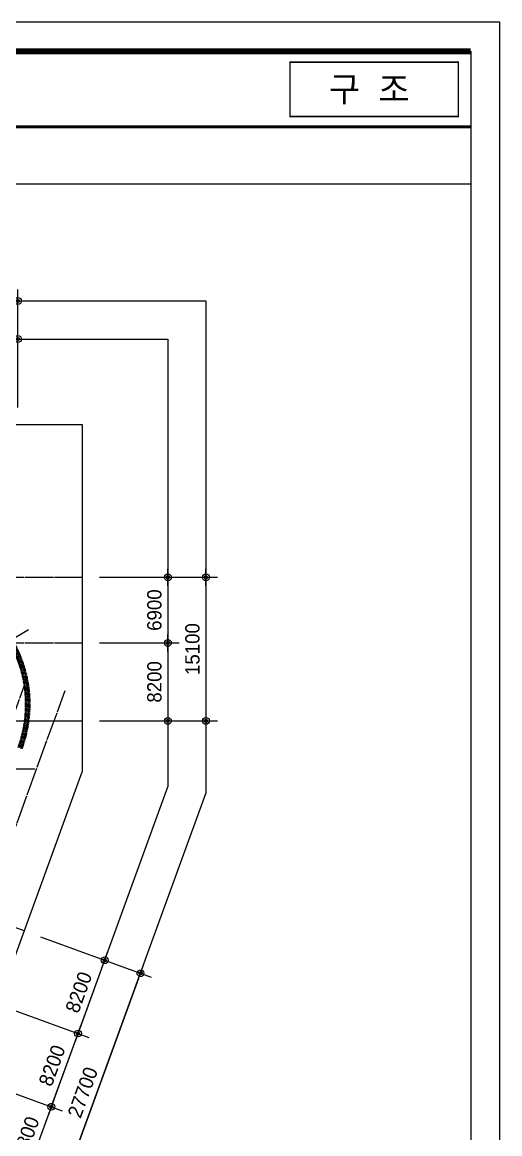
# Model space of a CAD drawing. Extents: x -1102843 to -854660, y -1929973 to -1754472.
# Drawn here: x -904853 to -854660, y -1871357 to -1754472 of the extents above; entities that cross this region are included whole.
import ezdxf
from ezdxf.enums import TextEntityAlignment as Align

# ---------------------------------------------------------------- set-up
doc = ezdxf.new("R2010")
doc.units = 0
doc.header["$LTSCALE"] = 100
doc.header["$MEASUREMENT"] = 0
doc.linetypes.add('CEN', pattern=[62, 60, -1, 0, -1])
doc.linetypes.add('HIDDEN', pattern=[0.375, 0.25, -0.125])
doc.layers.get('0').update_dxf_attribs({"linetype": 'CONTINUOUS'})
doc.layers.get('DEFPOINTS').update_dxf_attribs({"color": 114, "linetype": 'CONTINUOUS'})
for name, color, linetype in [('!!0-Cen', 174, 'CEN'), ('!!0-END', 253, 'CONTINUOUS'), ('!!0-WALL', 2, 'CONTINUOUS'), ('7DIM', 7, 'CONTINUOUS'), ('Dim', 7, 'CONTINUOUS'), ('T-text', 3, 'CONTINUOUS'), ('TITLE-BOX', 5, 'CONTINUOUS')]:
    doc.layers.add(name, color=color, linetype=linetype)
doc.layers.add('!!0-하부골조', color=5, linetype='HIDDEN', lineweight=50)
doc.layers.add('DEFPOINT', color=135, linetype='CONTINUOUS', plot=False)
doc.styles.add('굴림', font='Gulim.ttf')
doc.styles.add('나눔고딕', font='Dotum.ttf')
doc.styles.add('돋움', font='Dotum.ttf', dxfattribs={"width": 0.8})
doc.dimstyles.new('DIM1', dxfattribs={"dimscale": 300, "dimtxt": 3, "dimasz": 1, "dimexe": 2, "dimexo": 3, "dimgap": 1.1, "dimtad": 1, "dimdec": 0, "dimdsep": 46, "dimtxsty": '돋움', "dimblk": 'DIMDOT', "dimcen": 1.25, "dimclrd": 256, "dimclre": 7, "dimclrt": 20, "dimadec": 0, "dimazin": 0, "dimtfac": 1, "dimtdec": 0, "dimtix": 1, "dimtmove": 2, "dimatfit": 2, "dimfxl": 1, "dimtolj": 1, "dimarcsym": 0})

# ---------------------------------------------------------------- blocks, each defined once
blk = doc.blocks.new('DIMDOT')
at = {"layer": '7DIM'}
blk.add_line((-1.5, 0), (1.5, 0), dxfattribs=at)
for radius in [0.6, 0.28]:
    blk.add_circle((0, 0), radius, dxfattribs=at)
blk = doc.blocks.new('*D405')
at = {"layer": 'DEFPOINTS', "color": 0, "transparency": 16777216}
for p in [(-905300, -1787784), (-912500, -1796784, 0), (-905300, -1796784, 0)]:
    blk.add_point(p, dxfattribs=at)
at = {"layer": 'Dim', "color": 7, "lineweight": -2, "transparency": 16777216}
for p, q in [((-912500, -1794984), (-912500, -1786584)), ((-905300, -1794984), (-905300, -1786584))]:
    blk.add_line(p, q, dxfattribs=at)
at = {"layer": 'Dim', "lineweight": -2, "transparency": 16777216}
blk.add_line((-911900, -1787784), (-905900, -1787784), dxfattribs=at)
at = {"layer": 'Dim', "lineweight": -2, "transparency": 16777216, "xscale": 600, "yscale": 600, "zscale": 600, "rotation": 180}
blk.add_blockref('DIMDOT', (-912500, -1787784), dxfattribs=at)
at = {"layer": 'Dim', "lineweight": -2, "transparency": 16777216, "xscale": 600, "yscale": 600, "zscale": 600}
blk.add_blockref('DIMDOT', (-905300, -1787784), dxfattribs=at)
at = {"layer": 'Dim', "color": 3, "transparency": 16777216, "insert": (-908900, -1786373), "char_height": 1500, "attachment_point": 5, "style": '굴림'}
blk.add_mtext('\\A1;7200', dxfattribs=at)
blk = doc.blocks.new('*D406')
at = {"layer": 'DEFPOINTS', "color": 0, "transparency": 16777216}
for p in [(-905300, -1783784), (-955300, -1796784, 0), (-905300, -1796784, 0)]:
    blk.add_point(p, dxfattribs=at)
at = {"layer": 'Dim', "color": 7, "lineweight": -2, "transparency": 16777216}
for p, q in [((-955300, -1794984), (-955300, -1782584)), ((-905300, -1794984), (-905300, -1782584))]:
    blk.add_line(p, q, dxfattribs=at)
at = {"layer": 'Dim', "lineweight": -2, "transparency": 16777216}
blk.add_line((-954700, -1783784), (-905900, -1783784), dxfattribs=at)
at = {"layer": 'Dim', "lineweight": -2, "transparency": 16777216, "xscale": 600, "yscale": 600, "zscale": 600, "rotation": 180}
blk.add_blockref('DIMDOT', (-955300, -1783784), dxfattribs=at)
at = {"layer": 'Dim', "lineweight": -2, "transparency": 16777216, "xscale": 600, "yscale": 600, "zscale": 600}
blk.add_blockref('DIMDOT', (-905300, -1783784), dxfattribs=at)
at = {"layer": 'Dim', "color": 3, "transparency": 16777216, "insert": (-930300, -1782373), "char_height": 1500, "attachment_point": 5, "style": '굴림'}
blk.add_mtext('\\A1;50000', dxfattribs=at)
blk = doc.blocks.new('*D416')
at = {"layer": 'DEFPOINTS', "color": 0, "transparency": 16777216}
for p in [(-898546, -1812840, 0), (-898546, -1819740, 0), (-889546, -1819740)]:
    blk.add_point(p, dxfattribs=at)
at = {"layer": 'Dim', "color": 7, "lineweight": -2, "transparency": 16777216}
for p, q in [((-896746, -1812840), (-888346, -1812840)), ((-896746, -1819740), (-888346, -1819740))]:
    blk.add_line(p, q, dxfattribs=at)
at = {"layer": 'Dim', "lineweight": -2, "transparency": 16777216}
blk.add_line((-889546, -1813440), (-889546, -1819140), dxfattribs=at)
at = {"layer": 'Dim', "lineweight": -2, "transparency": 16777216, "xscale": 600, "yscale": 600, "zscale": 600}
for p, rotation in [((-889546, -1812840), 90), ((-889546, -1819740), 270)]:
    blk.add_blockref('DIMDOT', p, dxfattribs=dict(at, rotation=rotation))
at = {"layer": 'Dim', "color": 3, "transparency": 16777216, "insert": (-890957, -1816290), "char_height": 1500, "attachment_point": 5, "rotation": 90, "style": '굴림'}
blk.add_mtext('\\A1;6900', dxfattribs=at)
blk = doc.blocks.new('*D417')
at = {"layer": 'DEFPOINTS', "color": 0, "transparency": 16777216}
for p in [(-898546, -1819740, 0), (-898546, -1827940, 0), (-889546, -1827940)]:
    blk.add_point(p, dxfattribs=at)
at = {"layer": 'Dim', "color": 7, "lineweight": -2, "transparency": 16777216}
for p, q in [((-896746, -1819740), (-888346, -1819740)), ((-896746, -1827940), (-888346, -1827940))]:
    blk.add_line(p, q, dxfattribs=at)
at = {"layer": 'Dim', "lineweight": -2, "transparency": 16777216}
blk.add_line((-889546, -1820340), (-889546, -1827340), dxfattribs=at)
at = {"layer": 'Dim', "lineweight": -2, "transparency": 16777216, "xscale": 600, "yscale": 600, "zscale": 600}
for p, rotation in [((-889546, -1819740), 90), ((-889546, -1827940), 270)]:
    blk.add_blockref('DIMDOT', p, dxfattribs=dict(at, rotation=rotation))
at = {"layer": 'Dim', "color": 3, "transparency": 16777216, "insert": (-890957, -1823840), "char_height": 1500, "attachment_point": 5, "rotation": 90, "style": '굴림'}
blk.add_mtext('\\A1;8200', dxfattribs=at)
blk = doc.blocks.new('*D418')
at = {"layer": 'DEFPOINTS', "color": 0, "transparency": 16777216}
for p in [(-898546, -1812840, 0), (-898546, -1827940, 0), (-885546, -1827940)]:
    blk.add_point(p, dxfattribs=at)
at = {"layer": 'Dim', "color": 7, "lineweight": -2, "transparency": 16777216}
for p, q in [((-896746, -1812840), (-884346, -1812840)), ((-896746, -1827940), (-884346, -1827940))]:
    blk.add_line(p, q, dxfattribs=at)
at = {"layer": 'Dim', "lineweight": -2, "transparency": 16777216}
blk.add_line((-885546, -1813440), (-885546, -1827340), dxfattribs=at)
at = {"layer": 'Dim', "lineweight": -2, "transparency": 16777216, "xscale": 600, "yscale": 600, "zscale": 600}
for p, rotation in [((-885546, -1812840), 90), ((-885546, -1827940), 270)]:
    blk.add_blockref('DIMDOT', p, dxfattribs=dict(at, rotation=rotation))
at = {"layer": 'Dim', "color": 3, "transparency": 16777216, "insert": (-886957, -1820390), "char_height": 1500, "attachment_point": 5, "rotation": 90, "style": '굴림'}
blk.add_mtext('\\A1;15100', dxfattribs=at)
blk = doc.blocks.new('*D420')
at = {"layer": 'DEFPOINTS', "color": 0, "transparency": 16777216}
for p in [(-910249, -1865440, 0), (-901792, -1868518), (-912917, -1872770, 0)]:
    blk.add_point(p, dxfattribs=at)
at = {"layer": 'Dim', "color": 7, "lineweight": -2, "transparency": 16777216}
for p, q in [((-908558, -1866056), (-900665, -1868929)), ((-911226, -1873385), (-903332, -1876258))]:
    blk.add_line(p, q, dxfattribs=at)
at = {"layer": 'Dim', "lineweight": -2, "transparency": 16777216}
blk.add_line((-904255, -1875284), (-901997, -1869082), dxfattribs=at)
at = {"layer": 'Dim', "lineweight": -2, "transparency": 16777216, "xscale": 600, "yscale": 600, "zscale": 600}
for p, rotation in [((-901792, -1868518), 70.00000000007175), ((-904460, -1875848), 250.0000000000718)]:
    blk.add_blockref('DIMDOT', p, dxfattribs=dict(at, rotation=rotation))
at = {"layer": 'Dim', "color": 3, "transparency": 16777216, "insert": (-904452, -1871700), "char_height": 1500, "attachment_point": 5, "rotation": 70, "style": '굴림'}
blk.add_mtext('\\A1;7800', dxfattribs=at)
blk = doc.blocks.new('*D421')
at = {"layer": 'DEFPOINTS', "color": 0, "transparency": 16777216}
for p in [(-907445, -1857735, 0), (-898988, -1860813), (-910249, -1865440, 0)]:
    blk.add_point(p, dxfattribs=at)
at = {"layer": 'Dim', "color": 7, "lineweight": -2, "transparency": 16777216}
for p, q in [((-905753, -1858350), (-897860, -1861223)), ((-908558, -1866056), (-900665, -1868929))]:
    blk.add_line(p, q, dxfattribs=at)
at = {"layer": 'Dim', "lineweight": -2, "transparency": 16777216}
blk.add_line((-901587, -1867954), (-899193, -1861376), dxfattribs=at)
at = {"layer": 'Dim', "lineweight": -2, "transparency": 16777216, "xscale": 600, "yscale": 600, "zscale": 600}
for p, rotation in [((-898988, -1860813), 70.00000000272199), ((-901792, -1868518), 250.000000002722)]:
    blk.add_blockref('DIMDOT', p, dxfattribs=dict(at, rotation=rotation))
at = {"layer": 'Dim', "color": 3, "transparency": 16777216, "insert": (-901716, -1864183), "char_height": 1500, "attachment_point": 5, "rotation": 70, "style": '굴림'}
blk.add_mtext('\\A1;8200', dxfattribs=at)
blk = doc.blocks.new('*D422')
at = {"layer": 'DEFPOINTS', "color": 0, "transparency": 16777216}
for p in [(-904640, -1850029, 0), (-896183, -1853107), (-907445, -1857735, 0)]:
    blk.add_point(p, dxfattribs=at)
at = {"layer": 'Dim', "color": 7, "lineweight": -2, "transparency": 16777216}
for p, q in [((-902949, -1850645), (-895055, -1853518)), ((-905753, -1858350), (-897860, -1861223))]:
    blk.add_line(p, q, dxfattribs=at)
at = {"layer": 'Dim', "lineweight": -2, "transparency": 16777216}
blk.add_line((-898782, -1860249), (-896388, -1853671), dxfattribs=at)
at = {"layer": 'Dim', "lineweight": -2, "transparency": 16777216, "xscale": 600, "yscale": 600, "zscale": 600}
for p, rotation in [((-896183, -1853107), 70.00000000272493), ((-898987, -1860813), 250.0000000027249)]:
    blk.add_blockref('DIMDOT', p, dxfattribs=dict(at, rotation=rotation))
at = {"layer": 'Dim', "color": 3, "transparency": 16777216, "insert": (-898911, -1856477), "char_height": 1500, "attachment_point": 5, "rotation": 70, "style": '굴림'}
blk.add_mtext('\\A1;8200', dxfattribs=at)
blk = doc.blocks.new('*D423')
at = {"layer": 'DEFPOINTS', "color": 0, "transparency": 16777216}
for p in [(-904640, -1850029, 0), (-914114, -1876059, 0), (-901898, -1880505)]:
    blk.add_point(p, dxfattribs=at)
at = {"layer": 'Dim', "color": 7, "lineweight": -2, "transparency": 16777216}
for p, q in [((-902949, -1850645), (-891296, -1854886)), ((-912423, -1876674), (-900770, -1880915))]:
    blk.add_line(p, q, dxfattribs=at)
at = {"layer": 'Dim', "lineweight": -2, "transparency": 16777216}
blk.add_line((-892629, -1855039), (-901693, -1879941), dxfattribs=at)
at = {"layer": 'Dim', "lineweight": -2, "transparency": 16777216, "xscale": 600, "yscale": 600, "zscale": 600}
for p, rotation in [((-892424, -1854475), 70.00000000197927), ((-901898, -1880505), 250.0000000019793)]:
    blk.add_blockref('DIMDOT', p, dxfattribs=dict(at, rotation=rotation))
at = {"layer": 'Dim', "color": 3, "transparency": 16777216, "insert": (-898487, -1867007), "char_height": 1500, "attachment_point": 5, "rotation": 70, "style": '굴림'}
blk.add_mtext('\\A1;27700', dxfattribs=at)
blk = doc.blocks.new('S-Form')
at = {"linetype": 'Continuous', "const_width": 150}
blk.add_lwpolyline([(-1621250, -1758667), (-1603573, -1758667), (-1603573, -1764387), (-1621250, -1764387)], close=True, dxfattribs=at)
at = {"layer": 'DEFPOINT', "color": 161}
blk.add_line((-1841275, -1771480), (-1602266, -1771480), dxfattribs=at)
for points in [[(-1847391, -1929973), (-1599208, -1929973), (-1599208, -1754472), (-1847391, -1754472)], [(-1841275, -1757530), (-1602266, -1757530), (-1602266, -1926915), (-1841275, -1926915)]]:
    blk.add_lwpolyline(points, close=True, dxfattribs=at)
at = {"layer": 'DEFPOINT', "color": 129, "linetype": 'Continuous'}
blk.add_lwpolyline([(-1599208, -1754472), (-1847391, -1754472), (-1847391, -1929973), (-1599208, -1929973)], close=True, dxfattribs=at)
at = {"layer": 'TITLE-BOX', "color": 2}
for points, const_width in [([(-1841275, -1757530), (-1602266, -1757530)], 612), ([(-1841275, -1765480), (-1602266, -1765480)], 306)]:
    blk.add_lwpolyline(points, dxfattribs=dict(at, const_width=const_width))
at = {"layer": 'T-text', "style": '굴림'}
blk.add_text('구  조', height=2625, dxfattribs=at).set_placement((-1617173, -1761505), align=Align.MIDDLE_LEFT)

msp = doc.modelspace()

# ---------------------------------------------------------------- linework, layer by layer
at = {"layer": '!!0-Cen', "ltscale": 0.5}
for p, q in [((-904640.1, -1850029, 0), (-1037616, -1801629.8, 0)), ((-978974.9, -1812839.6, 0), (-898539, -1812839.6, 0)), ((-978974.9, -1819739.6, 0), (-898539, -1819739.6, 0)), ((-924193.5, -1877992.9, 0), (-904287.9, -1823302.8, 0)), ((-920246.8, -1879429.4, 0), (-900341.2, -1824739.2, 0)), ((-978974.9, -1827939.6, 0), (-898539, -1827939.6, 0)), ((-918645.6, -1832984.4, 0), (-903545.6, -1832984.4, 0))]:
    msp.add_line(p, q, dxfattribs=at)
at = {"layer": '!!0-END'}
msp.add_line((-913977.2, -1824213, 0), (-904202.7, -1818328.1, 0), dxfattribs=at)
at = {"layer": '!!0-WALL'}
for radius, end in [(13540, 82.10184), (13540, 82.10184), (13240, 90)]:
    msp.add_arc((-917666.2, -1826201, 0), radius, 340, end, dxfattribs=at)
at = {"layer": '!!0-하부골조', "ltscale": 4}
for radius, end in [(13540, 82.10184), (13240, 90)]:
    msp.add_arc((-917666.2, -1826201, 0), radius, 340, end, dxfattribs=at)
at = {"layer": 'DEFPOINT', "linetype": 'Continuous'}
for p, q in [((-976617.5, -1783784.4, 0), (-885545.6, -1783784.4, 0)), ((-885545.6, -1783784.4, 0), (-885545.6, -1835576.8, 0)), ((-977322.8, -1787784.4, 0), (-889545.6, -1787784.4, 0)), ((-889545.6, -1787784.4, 0), (-889545.6, -1834871.5, 0)), ((-977146.5, -1796784.4, 0), (-898545.6, -1796784.4, 0)), ((-898545.6, -1796784.4, 0), (-898545.6, -1833284.6, 0)), ((-915914.8, -1881006.1, 0), (-898545.6, -1833284.6, 0)), ((-910535.8, -1892541.5, 0), (-889545.6, -1834871.5, 0)), ((-908145.1, -1897668.3, 0), (-885545.6, -1835576.8, 0))]:
    msp.add_line(p, q, dxfattribs=at)

# ---------------------------------------------------------------- block references
msp.add_blockref('S-Form', (744547.7, 0))

# ---------------------------------------------------------------- dimensions: what is measured, and where the dimension line sits
at = {"layer": 'Dim'}
for p1, p2, distance, picture, middle in [((-955299.6, -1796784.4, 0), (-905299.6, -1796784.4, 0), 13000, '*D406', (-930299.6, -1782373.4)), ((-912499.6, -1796784.4, 0), (-905299.6, -1796784.4, 0), 9000, '*D405', (-908899.6, -1786373.4, 0)), ((-898545.6, -1812839.6, 0), (-898545.6, -1819739.6, 0), 9000, '*D416', (-890956.6, -1816289.6)), ((-898545.6, -1812839.6, 0), (-898545.6, -1827939.6, 0), 13000, '*D418', (-886956.6, -1820389.6)), ((-898545.6, -1819739.6, 0), (-898545.6, -1827939.6, 0), 9000, '*D417', (-890956.6, -1823839.6, 0)), ((-904640.1, -1850029, 0), (-914114.1, -1876058.5, 0), 13000, '*D423', (-898487, -1867007.4)), ((-907444.7, -1857734.5, 0), (-904640.1, -1850029, 0), -9000, '*D422', (-898911.1, -1856477.4)), ((-910249.2, -1865440, 0), (-907444.7, -1857734.5, 0), -8999.8, '*D421', (-901715.8, -1864182.8)), ((-912917, -1872769.6, 0), (-910249.2, -1865440, 0), -8999.8, '*D420', (-904452, -1871700.3))]:
    dim = msp.add_aligned_dim(p1=p1, p2=p2, distance=distance, dimstyle='DIM1', override={"dimscale": 600, "dimtxt": 2.5, "dimtxsty": '나눔고딕', "dimclrt": 3}, dxfattribs=at)
    dim.commit()
    dim.dimension.update_dxf_attribs({"geometry": picture, "text_midpoint": middle})

doc.saveas('drawing.dxf')
